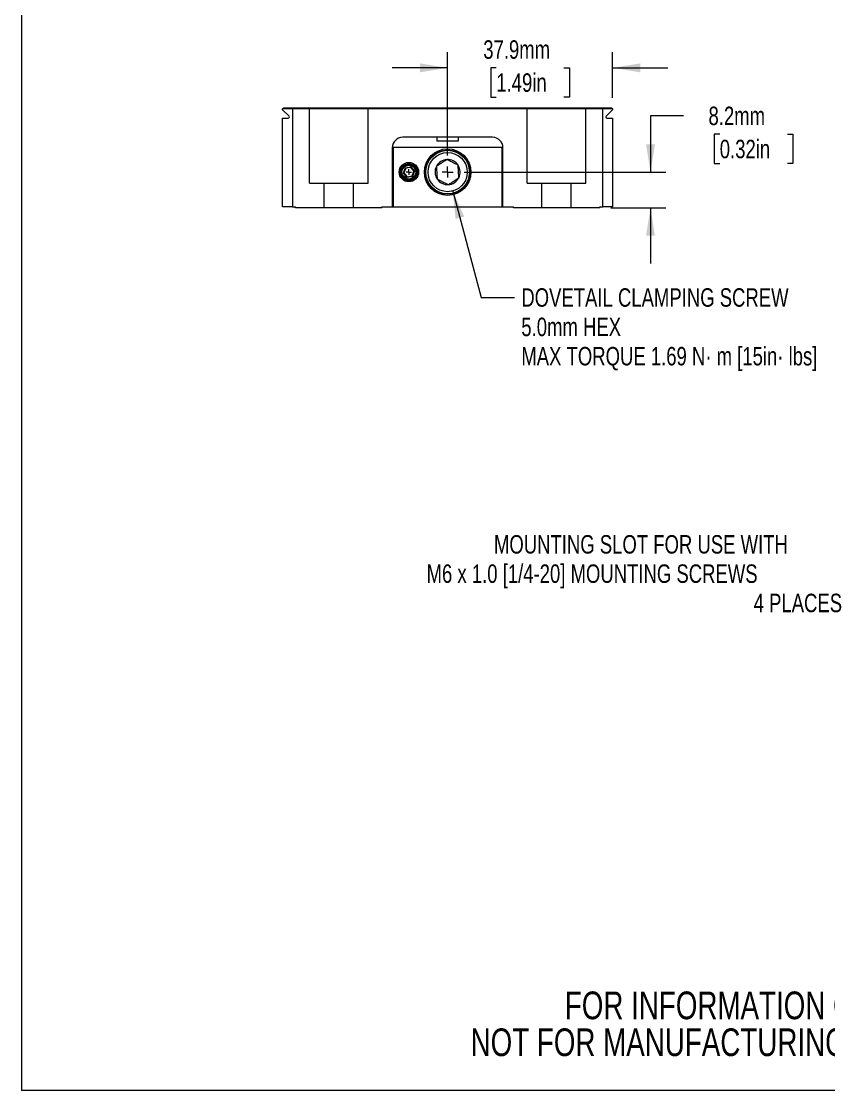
# Model space of a CAD drawing. Header units: millimetres. Extents: x 2 to 278, y 1 to 215.
# Drawn here: x 1.6 to 94.2, y 0.9 to 123.5 of the extents above; entities that cross this region are included whole.
import ezdxf

# ---------------------------------------------------------------- set-up
doc = ezdxf.new("R2010")
doc.units = ezdxf.units.MM
doc.styles.add('SLDTEXTSTYLE0', font='TXT', dxfattribs={"width": 0.75})
doc.dimstyles.new('SLDDIMSTYLE1', dxfattribs={"dimtxt": 2.116667, "dimasz": 3.175, "dimexe": 0, "dimexo": 0.0625, "dimgap": 0.529167, "dimtad": 0, "dimtih": 1, "dimtoh": 1, "dimdec": 1, "dimlfac": 2, "dimrnd": 1e-09, "dimzin": 12, "dimdsep": 46, "dimtxsty": 'SLDTEXTSTYLE0', "dimsah": 1, "dimcen": 0.09, "dimadec": 0, "dimazin": 3, "dimtfac": 1, "dimtdec": 1, "dimtmove": 0, "dimatfit": 0, "dimfxl": 1, "dimfrac": 2, "dimtolj": 1, "dimtzin": 12, "dimarcsym": 0})
doc.dimstyles.new('SLDDIMSTYLE3', dxfattribs={"dimtxt": 2.116667, "dimasz": 3.175, "dimexe": 0, "dimexo": 0.0625, "dimgap": 0.529167, "dimtad": 0, "dimtih": 1, "dimtoh": 1, "dimdec": 1, "dimlfac": 2, "dimrnd": 1e-09, "dimzin": 12, "dimdsep": 46, "dimtxsty": 'SLDTEXTSTYLE0', "dimsah": 1, "dimcen": 0, "dimadec": 0, "dimazin": 3, "dimtfac": 1, "dimtdec": 1, "dimtofl": 0, "dimtmove": 0, "dimatfit": 3, "dimfxl": 1, "dimfrac": 2, "dimtolj": 1, "dimtzin": 12, "dimarcsym": 0})
doc.dimstyles.new('SLDDIMSTYLE5', dxfattribs={"dimtxt": 2.116667, "dimasz": 3.175, "dimexe": 0, "dimexo": 0.0625, "dimgap": 0.529167, "dimtad": 0, "dimtih": 1, "dimtoh": 1, "dimdec": 1, "dimlfac": 2, "dimrnd": 1e-09, "dimzin": 12, "dimdsep": 46, "dimtxsty": 'SLDTEXTSTYLE0', "dimsah": 1, "dimcen": 0, "dimadec": 0, "dimazin": 3, "dimtfac": 1, "dimtdec": 1, "dimtofl": 0, "dimtmove": 0, "dimatfit": 3, "dimfxl": 1, "dimfrac": 2, "dimtolj": 1, "dimtzin": 12, "dimarcsym": 0})

# ---------------------------------------------------------------- blocks, each defined once
blk = doc.blocks.new('SW_NOTE_2')
at = {"color": 0, "linetype": 'Continuous', "lineweight": 0, "char_height": 3.175, "attachment_point": 2, "style": 'SLDTEXTSTYLE0'}
for s, insert in [('FOR INFORMATION ONLY', (25.05, 4.09)), ('NOT FOR MANUFACTURING PURPOSES', (25.38, -0.14))]:
    blk.add_mtext(s, dxfattribs=dict(at, insert=insert))
blk = doc.blocks.new('_D_11')
at = {"color": 9, "linetype": 'Continuous', "lineweight": 18}
for p, q in [((112.32, 69.04), (102.84, 63.57)), ((102.84, 63.57), (99.03, 63.57))]:
    blk.add_line(p, q, dxfattribs=at)
blk.add_solid([(112.32, 69.04), (109.32, 67.9), (109.83, 67.02)], dxfattribs=at)
at = {"color": 9, "linetype": 'Continuous', "lineweight": 18, "attachment_point": 1, "style": 'SLDTEXTSTYLE0'}
for s, insert, char_height in [('MOUNTING SLOT FOR USE WITH', (55.81, 64.61), 2.1167), ('M6 x 1.0 [1/4-20] MOUNTING SCREWS', (48.08, 61.25), 2.1167), ('4 PLACES', (85.61, 57.89), 2.117)]:
    blk.add_mtext(s, dxfattribs=dict(at, insert=insert, char_height=char_height))
blk = doc.blocks.new('_D_13')
at = {"color": 9, "linetype": 'Continuous', "lineweight": 18}
for p, q in [((50.49, 108.15), (50.49, 119.98)), ((69.43, 114.78), (69.43, 119.98)), ((50.49, 118.2), (44.14, 118.2)), ((56.08, 118.2), (55.44, 118.2)), ((55.44, 118.2), (55.44, 114.84)), ((63.84, 118.2), (64.48, 118.2)), ((64.48, 118.2), (64.48, 114.84)), ((69.43, 118.2), (75.78, 118.2)), ((55.44, 114.84), (56.08, 114.84)), ((64.48, 114.84), (63.84, 114.84))]:
    blk.add_line(p, q, dxfattribs=at)
for points in [[(50.49, 118.2), (47.32, 118.71), (47.32, 117.69)], [(69.43, 118.2), (72.6, 117.69), (72.6, 118.71)]]:
    blk.add_solid(points, dxfattribs=at)
at = {"color": 9, "linetype": 'Continuous', "lineweight": 18, "char_height": 2.117, "attachment_point": 1, "style": 'SLDTEXTSTYLE0'}
for s, insert in [('37.9mm', (54.58, 121.36)), ('1.49in', (56.08, 117.57))]:
    blk.add_mtext(s, dxfattribs=dict(at, insert=insert))
blk = doc.blocks.new('_D_14')
at = {"color": 9, "linetype": 'Continuous', "lineweight": 18}
for p, q in [((77.58, 112.7), (73.77, 112.7)), ((73.77, 112.7), (73.77, 106.24)), ((81.72, 110.59), (81.08, 110.59)), ((81.08, 110.59), (81.08, 107.23)), ((89.48, 110.59), (90.12, 110.59)), ((90.12, 110.59), (90.12, 107.23)), ((81.08, 107.23), (81.72, 107.23)), ((90.12, 107.23), (89.48, 107.23)), ((52.4, 106.24), (75.55, 106.24)), ((69.22, 102.13), (75.55, 102.13)), ((73.77, 102.13), (73.77, 95.78))]:
    blk.add_line(p, q, dxfattribs=at)
for points in [[(73.77, 106.24), (74.28, 109.42), (73.27, 109.42)], [(73.77, 102.13), (73.27, 98.96), (74.28, 98.96)]]:
    blk.add_solid(points, dxfattribs=at)
at = {"color": 9, "linetype": 'Continuous', "lineweight": 18, "char_height": 2.117, "attachment_point": 1, "style": 'SLDTEXTSTYLE0'}
for s, insert in [('8.2mm', (80.43, 113.75)), ('0.32in', (81.72, 109.95))]:
    blk.add_mtext(s, dxfattribs=dict(at, insert=insert))
blk = doc.blocks.new('_D_15')
at = {"color": 9, "linetype": 'Continuous', "lineweight": 18}
for p, q in [((51.08, 104.07), (54.35, 91.87)), ((54.35, 91.87), (58.16, 91.87))]:
    blk.add_line(p, q, dxfattribs=at)
blk.add_solid([(51.08, 104.07), (51.41, 100.87), (52.39, 101.14)], dxfattribs=at)
at = {"color": 9, "linetype": 'Continuous', "lineweight": 18, "attachment_point": 1, "style": 'SLDTEXTSTYLE0'}
for s, insert, char_height in [('DOVETAIL CLAMPING SCREW', (58.95, 92.92), 2.1167), ('5.0mm HEX', (58.95, 89.55), 2.117), ('MAX TORQUE 1.69 N· m [15in· lbs]', (58.95, 86.19), 2.1167)]:
    blk.add_mtext(s, dxfattribs=dict(at, insert=insert, char_height=char_height))
blk = doc.blocks.new('SW_CENTERMARKSYMBOL_28')
at = {"color": 0, "linetype": 'Continuous', "lineweight": 0}
for q in [(-0.635, 0), (0, 0.635), (0, -0.635), (0.635, 0)]:
    blk.add_line((0, 0), q, dxfattribs=at)
blk = doc.blocks.new('SW_CENTERMARKSYMBOL_29')
at = {"color": 0, "linetype": 'Continuous', "lineweight": 0}
for q in [(-0.3175, 0), (0, 0.3175), (0, -0.3175), (0.3175, 0)]:
    blk.add_line((0, 0), q, dxfattribs=at)

msp = doc.modelspace()

# ---------------------------------------------------------------- linework, layer by layer
at = {"color": 7, "linetype": 'Continuous', "lineweight": 18}
for p, q in [((1.579, 214.645), (1.579, 0.903)), ((31.558, 113.505), (31.685, 113.632)), ((31.558, 113.393), (31.558, 113.505)), ((32.701, 113.505), (31.558, 113.505)), ((32.296, 112.655), (31.558, 113.393)), ((31.685, 113.632), (32.799, 113.632)), ((32.701, 113.505), (32.799, 113.632)), ((32.701, 113.505), (32.701, 102.259)), ((34.628, 113.505), (32.701, 113.505)), ((32.799, 113.632), (34.501, 113.632)), ((34.628, 113.505), (34.501, 113.632)), ((34.501, 113.632), (41.486, 113.632)), ((34.628, 104.984), (34.628, 113.505)), ((41.359, 113.505), (34.628, 113.505)), ((41.359, 113.505), (41.486, 113.632)), ((41.359, 104.984), (41.359, 113.505)), ((59.628, 113.505), (41.359, 113.505)), ((41.486, 113.632), (59.501, 113.632)), ((59.628, 113.505), (59.501, 113.632)), ((59.501, 113.632), (66.486, 113.632)), ((59.628, 104.984), (59.628, 113.505)), ((66.359, 113.505), (59.628, 113.505)), ((66.359, 113.505), (66.486, 113.632)), ((66.359, 104.984), (66.359, 113.505)), ((68.287, 113.505), (66.359, 113.505)), ((66.486, 113.632), (68.189, 113.632)), ((68.287, 113.505), (68.189, 113.632)), ((68.189, 113.632), (69.303, 113.632)), ((68.287, 102.259), (68.287, 113.505)), ((69.43, 113.505), (68.287, 113.505)), ((69.43, 113.393), (68.692, 112.655)), ((69.303, 113.632), (69.43, 113.505)), ((69.43, 113.505), (69.43, 113.393)), ((31.558, 102.259), (31.558, 112.439)), ((31.558, 112.439), (32.206, 112.439)), ((68.782, 112.439), (69.43, 112.439)), ((69.43, 112.439), (69.43, 102.259)), ((55.653, 110.235), (45.335, 110.235)), ((49.246, 110.235), (49.246, 109.822)), ((49.246, 109.822), (51.742, 109.822)), ((51.742, 109.822), (51.742, 110.235)), ((44.144, 109.044), (44.144, 102.259)), ((44.239, 109.117), (56.749, 109.117)), ((44.239, 109.117), (44.239, 102.259)), ((56.749, 102.259), (56.749, 109.117)), ((56.844, 102.259), (56.844, 109.044)), ((45.411, 106.141), (45.641, 106.745)), ((45.687, 106.688), (45.483, 106.153)), ((45.641, 106.745), (46.278, 106.849)), ((45.641, 106.745), (45.687, 106.688)), ((46.252, 106.78), (45.687, 106.688)), ((46.278, 106.849), (46.252, 106.78)), ((46.614, 106.336), (46.252, 106.78)), ((46.278, 106.849), (46.687, 106.348)), ((45.411, 106.141), (45.483, 106.153)), ((45.819, 105.64), (45.411, 106.141)), ((45.483, 106.153), (45.845, 105.709)), ((46.457, 105.744), (45.819, 105.64)), ((45.845, 105.709), (45.819, 105.64)), ((45.845, 105.709), (46.411, 105.801)), ((46.411, 105.801), (46.614, 106.336)), ((46.411, 105.801), (46.457, 105.744)), ((46.687, 106.348), (46.457, 105.744)), ((46.614, 106.336), (46.687, 106.348)), ((34.628, 104.984), (36.311, 104.984)), ((36.311, 102.132), (36.311, 104.984)), ((36.311, 104.984), (39.677, 104.984)), ((39.677, 102.132), (39.677, 104.984)), ((39.677, 104.984), (41.359, 104.984)), ((59.628, 104.984), (61.311, 104.984)), ((61.311, 102.132), (61.311, 104.984)), ((61.311, 104.984), (64.677, 104.984)), ((64.677, 102.132), (64.677, 104.984)), ((64.677, 104.984), (66.359, 104.984)), ((44.144, 103.529), (44.239, 103.529)), ((44.239, 103.136), (44.144, 103.136)), ((56.749, 103.529), (56.844, 103.529)), ((56.844, 103.136), (56.749, 103.136)), ((32.701, 102.259), (31.558, 102.259)), ((32.701, 102.259), (33.041, 102.259)), ((33.041, 102.132), (33.041, 102.259)), ((36.311, 102.132), (33.041, 102.132)), ((39.677, 102.132), (36.311, 102.132)), ((42.947, 102.132), (39.677, 102.132)), ((42.947, 102.132), (42.947, 102.259)), ((42.947, 102.259), (44.144, 102.259)), ((44.144, 102.259), (44.239, 102.259)), ((44.239, 102.259), (56.749, 102.259)), ((56.749, 102.259), (56.844, 102.259)), ((56.844, 102.259), (58.041, 102.259)), ((58.041, 102.132), (58.041, 102.259)), ((61.311, 102.132), (58.041, 102.132)), ((64.677, 102.132), (61.311, 102.132)), ((67.947, 102.132), (64.677, 102.132)), ((67.947, 102.132), (67.947, 102.259)), ((67.947, 102.259), (68.287, 102.259)), ((69.43, 102.259), (68.287, 102.259)), ((277.989, 0.903), (1.579, 0.903))]:
    msp.add_line(p, q, dxfattribs=at)
at = {"color": 8, "linetype": 'Continuous', "lineweight": 18}
for p, q in [((44.144, 102.919), (44.239, 102.919)), ((44.144, 102.483), (44.239, 102.483)), ((56.749, 102.919), (56.844, 102.919)), ((56.749, 102.483), (56.844, 102.483))]:
    msp.add_line(p, q, dxfattribs=at)
at = {"color": 7, "linetype": 'Continuous', "lineweight": 18}
for centre, radius in [((50.494, 106.244), 2.667), ((50.494, 106.244), 2.54), ((50.494, 106.244), 2.5), ((50.494, 106.244), 2.25), ((46.049, 106.244), 1.111), ((46.049, 106.244), 0.984), ((46.049, 106.244), 0.889), ((46.049, 106.244), 0.794)]:
    msp.add_circle(centre, radius, dxfattribs=at)
for centre, radius, start, end in [((32.206, 112.566), 0.127, 270, 45), ((68.782, 112.566), 0.127, 135, 270), ((45.335, 109.044), 1.191, 90, 180), ((55.653, 109.044), 1.191, 0, 90), ((50.494, 106.244), 1.443, 153.12629, 213.12629), ((50.494, 106.244), 1.443, 93.12629, 153.12629), ((50.494, 106.244), 1.443, 33.12629, 93.12629), ((50.494, 106.244), 1.443, 333.12629, 33.12629), ((50.494, 106.244), 1.443, 273.12629, 333.12629), ((50.494, 106.244), 1.443, 213.12629, 273.12629)]:
    msp.add_arc(centre, radius, start, end, dxfattribs=at)
for points, knots in [([(50.415, 107.686), (50.346, 107.641), (50.215, 107.555), (50.009, 107.42), (49.8, 107.284), (49.59, 107.147), (49.389, 107.016), (49.266, 106.936), (49.206, 106.897)], [0, 0, 0, 0, 0.18049076, 0.34351638, 0.50623592, 0.6751144, 0.84436382, 1, 1, 1, 1]), ([(49.206, 106.897), (49.212, 106.798), (49.223, 106.598), (49.239, 106.302), (49.254, 106.033), (49.269, 105.755), (49.279, 105.569), (49.285, 105.456)], [0, 0, 0, 0, 0.2161847, 0.4397605, 0.5934165, 0.7522078, 1, 1, 1, 1]), ([(51.703, 107.033), (51.615, 107.078), (51.435, 107.169), (51.172, 107.302), (50.931, 107.425), (50.683, 107.55), (50.517, 107.634), (50.415, 107.686)], [0, 0, 0, 0, 0.2161847, 0.4397605, 0.5934165, 0.7522078, 1, 1, 1, 1]), ([(51.781, 105.592), (51.776, 105.691), (51.765, 105.891), (51.749, 106.187), (51.734, 106.456), (51.719, 106.734), (51.709, 106.92), (51.703, 107.033)], [0, 0, 0, 0, 0.21618467, 0.43976051, 0.59341649, 0.7522078, 1, 1, 1, 1]), ([(50.573, 104.803), (50.632, 104.842), (50.756, 104.923), (50.956, 105.053), (51.166, 105.191), (51.375, 105.327), (51.581, 105.461), (51.712, 105.547), (51.781, 105.592)], [0, 0, 0, 0, 0.1556362, 0.3248856, 0.4937641, 0.6564836, 0.8195092, 1, 1, 1, 1]), ([(49.285, 105.456), (49.373, 105.411), (49.553, 105.32), (49.816, 105.187), (50.057, 105.064), (50.305, 104.939), (50.471, 104.855), (50.573, 104.803)], [0, 0, 0, 0, 0.2161847, 0.4397605, 0.5934165, 0.7522078, 1, 1, 1, 1])]:
    msp.add_open_spline(points, degree=3, knots=knots, dxfattribs=at)

# ---------------------------------------------------------------- block references
at = {"color": 9, "linetype": 'Continuous', "lineweight": 0}
for name, p in [('SW_CENTERMARKSYMBOL_28', (50.494, 106.244)), ('SW_CENTERMARKSYMBOL_29', (46.049, 106.244))]:
    msp.add_blockref(name, p, dxfattribs=at)
at = {"color": 7, "linetype": 'Continuous', "lineweight": 0}
msp.add_blockref('SW_NOTE_2', (58.62, 8.178), dxfattribs=at)

# ---------------------------------------------------------------- dimensions: what is measured, and where the dimension line sits
at = {"color": 9, "linetype": 'Continuous', "lineweight": 18}
dim = msp.add_linear_dim(base=(69.43, 118.202), p1=(50.494, 106.879), p2=(69.43, 113.505), dimstyle='SLDDIMSTYLE1', dxfattribs=at)
dim.commit()
dim.dimension.update_dxf_attribs({"geometry": '_D_13', "text_midpoint": (59.962, 118.202), "dimtype": 160})
dim = msp.add_linear_dim(base=(73.773, 102.132), p1=(51.129, 106.244), p2=(67.947, 102.132), angle=90, dimstyle='SLDDIMSTYLE1', dxfattribs=at)
dim.commit()
dim.dimension.update_dxf_attribs({"geometry": '_D_14', "text_midpoint": (73.773, 112.7), "dimtype": 160})
dim = msp.add_diameter_dim_2p(p1=(49.912, 108.418), p2=(51.076, 104.071), text='DOVETAIL CLAMPING SCREW\\P5.0mm HEX\\PMAX TORQUE 1.69 N· m [15in· lbs]', dimstyle='SLDDIMSTYLE3', override={"dimpost": '<>'}, dxfattribs=at)
dim.commit()
dim.dimension.update_dxf_attribs({"geometry": '_D_15', "text_midpoint": (81.617, 91.869), "dimtype": 163})
dim = msp.add_radius_dim(center=(113.779, 69.886), mpoint=(112.322, 69.045), text='MOUNTING SLOT FOR USE WITH \\PM6 x 1.0 [1/4-20] MOUNTING SCREWS\\P4 PLACES', dimstyle='SLDDIMSTYLE5', override={"dimpost": '<>'}, dxfattribs=at)
dim.commit()
dim.dimension.update_dxf_attribs({"geometry": '_D_11', "text_midpoint": (73.157, 63.569), "dimtype": 164})

doc.saveas('drawing.dxf')
